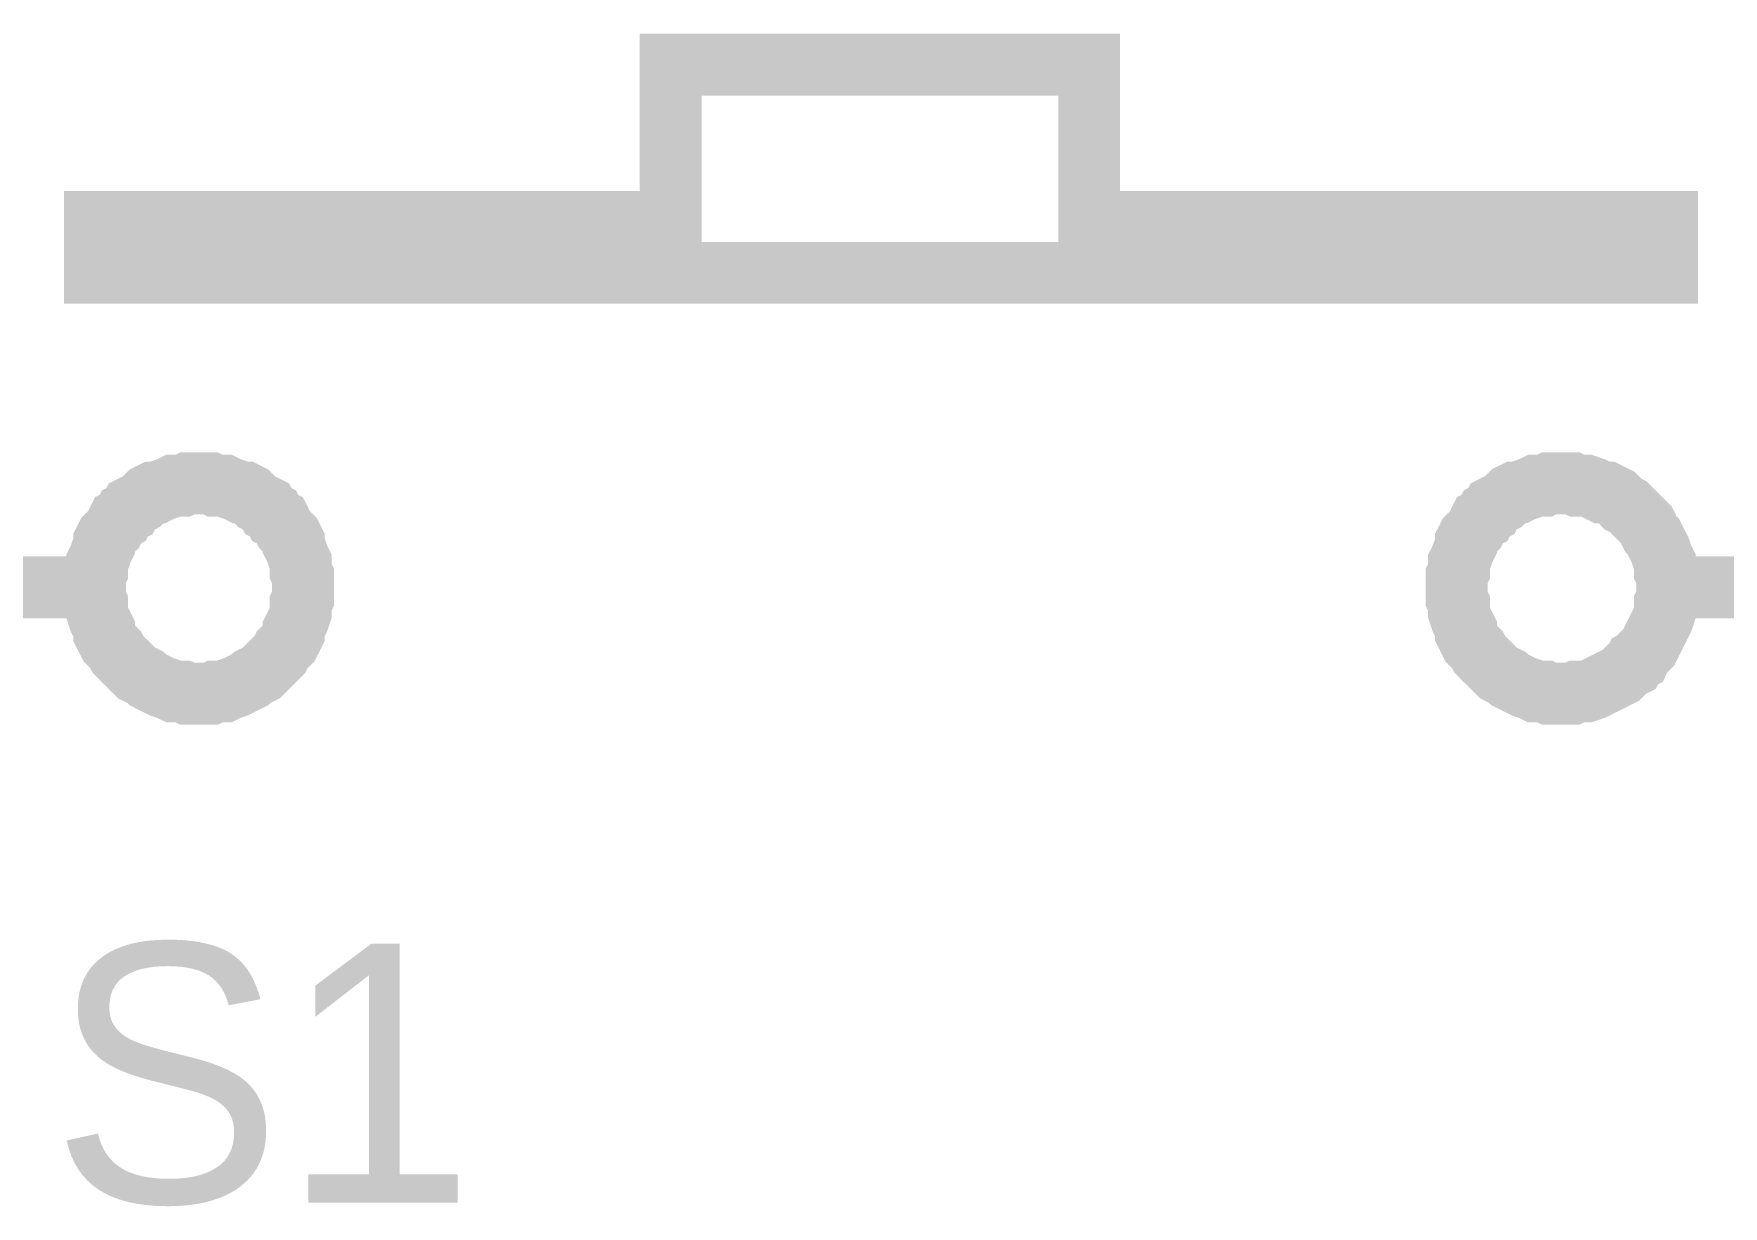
# Model space of a CAD drawing. Header units: inches. Extents: x 0 to 17, y 0 to 11.7.
# Drawn here: x 1.1397 to 1.4619, y 4.9319 to 5.1555 of the extents above; entities that cross this region are included whole.
import ezdxf

# ---------------------------------------------------------------- set-up
doc = ezdxf.new("R2010")
doc.units = ezdxf.units.IN
doc.header["$MEASUREMENT"] = 0
doc.layers.add('Sheet', color=255, linetype='Continuous')

msp = doc.modelspace()

# ---------------------------------------------------------------- linework, layer by layer
at = {"layer": 'Sheet'}
for points in [[(1.15132, 5.11959, 0.0118, 0.0118, 0), (1.15132, 5.10989, 0.0118, 0.0118, 0), (1.45117, 5.10989, 0.0118, 0.0118, 0), (1.45117, 5.11959, 0.0118, 0.0118, 0), (1.34093, 5.11959, 0.0118, 0.0118, 0), (1.34093, 5.14958, 0.0118, 0.0118, 0), (1.26112, 5.14958, 0.0118, 0.0118, 0), (1.26112, 5.11959, 0.0118, 0.0118, 0), (1.15132, 5.11959, 0.0118, 0.0118, 0)], [(1.15132, 5.11959, 0.0039, 0.0039, 0), (1.15132, 5.10989, 0.0039, 0.0039, 0), (1.45117, 5.10989, 0.0039, 0.0039, 0), (1.45117, 5.11959, 0.0039, 0.0039, 0), (1.34093, 5.11959, 0.0039, 0.0039, 0), (1.34093, 5.14958, 0.0039, 0.0039, 0), (1.26112, 5.14958, 0.0039, 0.0039, 0), (1.26112, 5.11959, 0.0039, 0.0039, 0), (1.15132, 5.11959, 0.0039, 0.0039, 0)]]:
    msp.add_lwpolyline(points, format="xyseb", close=True, dxfattribs=at)
for points in [[(1.15132, 5.04991, 0.0118, 0.0118, 0), (1.15132, 5.05079, 0.0118, 0.0118, 0), (1.15132, 5.05211, 0.0118, 0.0118, 0), (1.15176, 5.05299, 0.0118, 0.0118, 0), (1.15176, 5.05388, 0.0118, 0.0118, 0), (1.15176, 5.05476, 0.0118, 0.0118, 0), (1.1522, 5.05564, 0.0118, 0.0118, 0), (1.15265, 5.05696, 0.0118, 0.0118, 0), (1.15309, 5.05785, 0.0118, 0.0118, 0), (1.15309, 5.05873, 0.0118, 0.0118, 0), (1.15353, 5.05961, 0.0118, 0.0118, 0), (1.15397, 5.06005, 0.0118, 0.0118, 0), (1.15485, 5.06093, 0.0118, 0.0118, 0), (1.15529, 5.06182, 0.0118, 0.0118, 0), (1.15573, 5.0627, 0.0118, 0.0118, 0), (1.15661, 5.06314, 0.0118, 0.0118, 0), (1.15706, 5.06402, 0.0118, 0.0118, 0), (1.15794, 5.06446, 0.0118, 0.0118, 0), (1.15838, 5.06534, 0.0118, 0.0118, 0), (1.15926, 5.06578, 0.0118, 0.0118, 0), (1.16014, 5.06623, 0.0118, 0.0118, 0), (1.16102, 5.06711, 0.0118, 0.0118, 0), (1.16146, 5.06755, 0.0118, 0.0118, 0), (1.16235, 5.06799, 0.0118, 0.0118, 0), (1.16323, 5.06799, 0.0118, 0.0118, 0), (1.16411, 5.06843, 0.0118, 0.0118, 0), (1.16543, 5.06887, 0.0118, 0.0118, 0), (1.16632, 5.06931, 0.0118, 0.0118, 0), (1.1672, 5.06931, 0.0118, 0.0118, 0), (1.16808, 5.06931, 0.0118, 0.0118, 0), (1.16896, 5.06975, 0.0118, 0.0118, 0), (1.17028, 5.06975, 0.0118, 0.0118, 0), (1.17117, 5.06975, 0.0118, 0.0118, 0)], [(1.17117, 5.06975, 0.0118, 0.0118, 0), (1.17028, 5.06975, 0.0118, 0.0118, 0), (1.16896, 5.06975, 0.0118, 0.0118, 0), (1.16808, 5.06931, 0.0118, 0.0118, 0), (1.1672, 5.06931, 0.0118, 0.0118, 0), (1.16632, 5.06931, 0.0118, 0.0118, 0), (1.16543, 5.06887, 0.0118, 0.0118, 0), (1.16411, 5.06843, 0.0118, 0.0118, 0), (1.16323, 5.06799, 0.0118, 0.0118, 0), (1.16235, 5.06799, 0.0118, 0.0118, 0), (1.16146, 5.06755, 0.0118, 0.0118, 0), (1.16102, 5.06711, 0.0118, 0.0118, 0), (1.16014, 5.06623, 0.0118, 0.0118, 0), (1.15926, 5.06578, 0.0118, 0.0118, 0), (1.15838, 5.06534, 0.0118, 0.0118, 0), (1.15794, 5.06446, 0.0118, 0.0118, 0), (1.15706, 5.06402, 0.0118, 0.0118, 0), (1.15661, 5.06314, 0.0118, 0.0118, 0), (1.15573, 5.0627, 0.0118, 0.0118, 0), (1.15529, 5.06182, 0.0118, 0.0118, 0), (1.15485, 5.06093, 0.0118, 0.0118, 0), (1.15397, 5.06005, 0.0118, 0.0118, 0), (1.15353, 5.05961, 0.0118, 0.0118, 0), (1.15309, 5.05873, 0.0118, 0.0118, 0), (1.15309, 5.05785, 0.0118, 0.0118, 0), (1.15265, 5.05696, 0.0118, 0.0118, 0), (1.1522, 5.05564, 0.0118, 0.0118, 0), (1.15176, 5.05476, 0.0118, 0.0118, 0), (1.15176, 5.05388, 0.0118, 0.0118, 0), (1.15176, 5.05299, 0.0118, 0.0118, 0), (1.15132, 5.05211, 0.0118, 0.0118, 0), (1.15132, 5.05079, 0.0118, 0.0118, 0), (1.15132, 5.04991, 0.0118, 0.0118, 0)], [(1.17117, 5.06975, 0.0118, 0.0118, 0), (1.17117, 5.06975, 0.0118, 0.0118, 0)], [(1.17117, 5.06975, 0.0118, 0.0118, 0), (1.17205, 5.06975, 0.0118, 0.0118, 0), (1.17337, 5.06975, 0.0118, 0.0118, 0), (1.17425, 5.06931, 0.0118, 0.0118, 0), (1.17513, 5.06931, 0.0118, 0.0118, 0), (1.17602, 5.06931, 0.0118, 0.0118, 0), (1.1769, 5.06887, 0.0118, 0.0118, 0), (1.17822, 5.06843, 0.0118, 0.0118, 0), (1.1791, 5.06799, 0.0118, 0.0118, 0), (1.17998, 5.06799, 0.0118, 0.0118, 0), (1.18087, 5.06755, 0.0118, 0.0118, 0), (1.18131, 5.06711, 0.0118, 0.0118, 0), (1.18219, 5.06623, 0.0118, 0.0118, 0), (1.18307, 5.06578, 0.0118, 0.0118, 0), (1.18395, 5.06534, 0.0118, 0.0118, 0), (1.18439, 5.06446, 0.0118, 0.0118, 0), (1.18528, 5.06402, 0.0118, 0.0118, 0), (1.18572, 5.06314, 0.0118, 0.0118, 0), (1.1866, 5.0627, 0.0118, 0.0118, 0), (1.18704, 5.06182, 0.0118, 0.0118, 0), (1.18748, 5.06093, 0.0118, 0.0118, 0), (1.18836, 5.06005, 0.0118, 0.0118, 0), (1.1888, 5.05961, 0.0118, 0.0118, 0), (1.18924, 5.05873, 0.0118, 0.0118, 0), (1.18924, 5.05785, 0.0118, 0.0118, 0), (1.18969, 5.05696, 0.0118, 0.0118, 0), (1.19013, 5.05564, 0.0118, 0.0118, 0), (1.19057, 5.05476, 0.0118, 0.0118, 0), (1.19057, 5.05388, 0.0118, 0.0118, 0), (1.19057, 5.05299, 0.0118, 0.0118, 0), (1.19101, 5.05211, 0.0118, 0.0118, 0), (1.19101, 5.05079, 0.0118, 0.0118, 0), (1.19101, 5.04991, 0.0118, 0.0118, 0)], [(1.19101, 5.04991, 0.0118, 0.0118, 0), (1.19101, 5.05079, 0.0118, 0.0118, 0), (1.19101, 5.05211, 0.0118, 0.0118, 0), (1.19057, 5.05299, 0.0118, 0.0118, 0), (1.19057, 5.05388, 0.0118, 0.0118, 0), (1.19057, 5.05476, 0.0118, 0.0118, 0), (1.19013, 5.05564, 0.0118, 0.0118, 0), (1.18969, 5.05696, 0.0118, 0.0118, 0), (1.18924, 5.05785, 0.0118, 0.0118, 0), (1.18924, 5.05873, 0.0118, 0.0118, 0), (1.1888, 5.05961, 0.0118, 0.0118, 0), (1.18836, 5.06005, 0.0118, 0.0118, 0), (1.18748, 5.06093, 0.0118, 0.0118, 0), (1.18704, 5.06182, 0.0118, 0.0118, 0), (1.1866, 5.0627, 0.0118, 0.0118, 0), (1.18572, 5.06314, 0.0118, 0.0118, 0), (1.18528, 5.06402, 0.0118, 0.0118, 0), (1.18439, 5.06446, 0.0118, 0.0118, 0), (1.18395, 5.06534, 0.0118, 0.0118, 0), (1.18307, 5.06578, 0.0118, 0.0118, 0), (1.18219, 5.06623, 0.0118, 0.0118, 0), (1.18131, 5.06711, 0.0118, 0.0118, 0), (1.18087, 5.06755, 0.0118, 0.0118, 0), (1.17998, 5.06799, 0.0118, 0.0118, 0), (1.1791, 5.06799, 0.0118, 0.0118, 0), (1.17822, 5.06843, 0.0118, 0.0118, 0), (1.1769, 5.06887, 0.0118, 0.0118, 0), (1.17602, 5.06931, 0.0118, 0.0118, 0), (1.17513, 5.06931, 0.0118, 0.0118, 0), (1.17425, 5.06931, 0.0118, 0.0118, 0), (1.17337, 5.06975, 0.0118, 0.0118, 0), (1.17205, 5.06975, 0.0118, 0.0118, 0), (1.17117, 5.06975, 0.0118, 0.0118, 0)], [(1.41104, 5.04991, 0.0118, 0.0118, 0), (1.41104, 5.05079, 0.0118, 0.0118, 0), (1.41104, 5.05211, 0.0118, 0.0118, 0), (1.41148, 5.05299, 0.0118, 0.0118, 0), (1.41148, 5.05388, 0.0118, 0.0118, 0), (1.41148, 5.05476, 0.0118, 0.0118, 0), (1.41192, 5.05564, 0.0118, 0.0118, 0), (1.41237, 5.05696, 0.0118, 0.0118, 0), (1.41281, 5.05785, 0.0118, 0.0118, 0), (1.41281, 5.05873, 0.0118, 0.0118, 0), (1.41325, 5.05961, 0.0118, 0.0118, 0), (1.41369, 5.06005, 0.0118, 0.0118, 0), (1.41457, 5.06093, 0.0118, 0.0118, 0), (1.41501, 5.06182, 0.0118, 0.0118, 0), (1.41545, 5.0627, 0.0118, 0.0118, 0), (1.41633, 5.06314, 0.0118, 0.0118, 0), (1.41678, 5.06402, 0.0118, 0.0118, 0), (1.41766, 5.06446, 0.0118, 0.0118, 0), (1.4181, 5.06534, 0.0118, 0.0118, 0), (1.41898, 5.06578, 0.0118, 0.0118, 0), (1.41986, 5.06623, 0.0118, 0.0118, 0), (1.42074, 5.06711, 0.0118, 0.0118, 0), (1.42118, 5.06755, 0.0118, 0.0118, 0), (1.42207, 5.06799, 0.0118, 0.0118, 0), (1.42295, 5.06799, 0.0118, 0.0118, 0), (1.42383, 5.06843, 0.0118, 0.0118, 0), (1.42515, 5.06887, 0.0118, 0.0118, 0), (1.42604, 5.06931, 0.0118, 0.0118, 0), (1.42692, 5.06931, 0.0118, 0.0118, 0), (1.4278, 5.06931, 0.0118, 0.0118, 0), (1.42868, 5.06975, 0.0118, 0.0118, 0), (1.43, 5.06975, 0.0118, 0.0118, 0), (1.43089, 5.06975, 0.0118, 0.0118, 0)], [(1.43089, 5.06975, 0.0118, 0.0118, 0), (1.43, 5.06975, 0.0118, 0.0118, 0), (1.42868, 5.06975, 0.0118, 0.0118, 0), (1.4278, 5.06931, 0.0118, 0.0118, 0), (1.42692, 5.06931, 0.0118, 0.0118, 0), (1.42604, 5.06931, 0.0118, 0.0118, 0), (1.42515, 5.06887, 0.0118, 0.0118, 0), (1.42383, 5.06843, 0.0118, 0.0118, 0), (1.42295, 5.06799, 0.0118, 0.0118, 0), (1.42207, 5.06799, 0.0118, 0.0118, 0), (1.42118, 5.06755, 0.0118, 0.0118, 0), (1.42074, 5.06711, 0.0118, 0.0118, 0), (1.41986, 5.06623, 0.0118, 0.0118, 0), (1.41898, 5.06578, 0.0118, 0.0118, 0), (1.4181, 5.06534, 0.0118, 0.0118, 0), (1.41766, 5.06446, 0.0118, 0.0118, 0), (1.41678, 5.06402, 0.0118, 0.0118, 0), (1.41633, 5.06314, 0.0118, 0.0118, 0), (1.41545, 5.0627, 0.0118, 0.0118, 0), (1.41501, 5.06182, 0.0118, 0.0118, 0), (1.41457, 5.06093, 0.0118, 0.0118, 0), (1.41369, 5.06005, 0.0118, 0.0118, 0), (1.41325, 5.05961, 0.0118, 0.0118, 0), (1.41281, 5.05873, 0.0118, 0.0118, 0), (1.41281, 5.05785, 0.0118, 0.0118, 0), (1.41237, 5.05696, 0.0118, 0.0118, 0), (1.41192, 5.05564, 0.0118, 0.0118, 0), (1.41148, 5.05476, 0.0118, 0.0118, 0), (1.41148, 5.05388, 0.0118, 0.0118, 0), (1.41148, 5.05299, 0.0118, 0.0118, 0), (1.41104, 5.05211, 0.0118, 0.0118, 0), (1.41104, 5.05079, 0.0118, 0.0118, 0), (1.41104, 5.04991, 0.0118, 0.0118, 0)], [(1.43089, 5.06975, 0.0118, 0.0118, 0), (1.43089, 5.06975, 0.0118, 0.0118, 0)], [(1.43089, 5.06975, 0.0118, 0.0118, 0), (1.43177, 5.06975, 0.0118, 0.0118, 0), (1.43309, 5.06975, 0.0118, 0.0118, 0), (1.43397, 5.06931, 0.0118, 0.0118, 0), (1.43485, 5.06931, 0.0118, 0.0118, 0), (1.43574, 5.06931, 0.0118, 0.0118, 0), (1.43706, 5.06887, 0.0118, 0.0118, 0), (1.43794, 5.06843, 0.0118, 0.0118, 0), (1.43882, 5.06799, 0.0118, 0.0118, 0), (1.4397, 5.06799, 0.0118, 0.0118, 0), (1.44059, 5.06755, 0.0118, 0.0118, 0), (1.44147, 5.06711, 0.0118, 0.0118, 0), (1.44235, 5.06623, 0.0118, 0.0118, 0), (1.44279, 5.06578, 0.0118, 0.0118, 0), (1.44367, 5.06534, 0.0118, 0.0118, 0), (1.44456, 5.06446, 0.0118, 0.0118, 0), (1.445, 5.06402, 0.0118, 0.0118, 0), (1.44588, 5.06314, 0.0118, 0.0118, 0), (1.44632, 5.0627, 0.0118, 0.0118, 0), (1.4472, 5.06182, 0.0118, 0.0118, 0), (1.44764, 5.06093, 0.0118, 0.0118, 0), (1.44808, 5.06005, 0.0118, 0.0118, 0), (1.44852, 5.05961, 0.0118, 0.0118, 0), (1.44896, 5.05873, 0.0118, 0.0118, 0), (1.44941, 5.05785, 0.0118, 0.0118, 0), (1.44985, 5.05696, 0.0118, 0.0118, 0), (1.45029, 5.05564, 0.0118, 0.0118, 0), (1.45073, 5.05476, 0.0118, 0.0118, 0), (1.45073, 5.05388, 0.0118, 0.0118, 0), (1.45073, 5.05299, 0.0118, 0.0118, 0), (1.45117, 5.05211, 0.0118, 0.0118, 0), (1.45117, 5.05079, 0.0118, 0.0118, 0), (1.45117, 5.04991, 0.0118, 0.0118, 0)], [(1.45117, 5.04991, 0.0118, 0.0118, 0), (1.45117, 5.05079, 0.0118, 0.0118, 0), (1.45117, 5.05211, 0.0118, 0.0118, 0), (1.45073, 5.05299, 0.0118, 0.0118, 0), (1.45073, 5.05388, 0.0118, 0.0118, 0), (1.45073, 5.05476, 0.0118, 0.0118, 0), (1.45029, 5.05564, 0.0118, 0.0118, 0), (1.44985, 5.05696, 0.0118, 0.0118, 0), (1.44941, 5.05785, 0.0118, 0.0118, 0), (1.44896, 5.05873, 0.0118, 0.0118, 0), (1.44852, 5.05961, 0.0118, 0.0118, 0), (1.44808, 5.06005, 0.0118, 0.0118, 0), (1.44764, 5.06093, 0.0118, 0.0118, 0), (1.4472, 5.06182, 0.0118, 0.0118, 0), (1.44632, 5.0627, 0.0118, 0.0118, 0), (1.44588, 5.06314, 0.0118, 0.0118, 0), (1.445, 5.06402, 0.0118, 0.0118, 0), (1.44456, 5.06446, 0.0118, 0.0118, 0), (1.44367, 5.06534, 0.0118, 0.0118, 0), (1.44279, 5.06578, 0.0118, 0.0118, 0), (1.44235, 5.06623, 0.0118, 0.0118, 0), (1.44147, 5.06711, 0.0118, 0.0118, 0), (1.44059, 5.06755, 0.0118, 0.0118, 0), (1.4397, 5.06799, 0.0118, 0.0118, 0), (1.43882, 5.06799, 0.0118, 0.0118, 0), (1.43794, 5.06843, 0.0118, 0.0118, 0), (1.43706, 5.06887, 0.0118, 0.0118, 0), (1.43574, 5.06931, 0.0118, 0.0118, 0), (1.43485, 5.06931, 0.0118, 0.0118, 0), (1.43397, 5.06931, 0.0118, 0.0118, 0), (1.43309, 5.06975, 0.0118, 0.0118, 0), (1.43177, 5.06975, 0.0118, 0.0118, 0), (1.43089, 5.06975, 0.0118, 0.0118, 0)], [(1.15132, 5.04991, 0.0118, 0.0118, 0), (0.95113, 5.04991, 0.0118, 0.0118, 0)], [(1.17117, 5.02962, 0.0118, 0.0118, 0), (1.17028, 5.02962, 0.0118, 0.0118, 0), (1.16896, 5.02962, 0.0118, 0.0118, 0), (1.16808, 5.03006, 0.0118, 0.0118, 0), (1.1672, 5.03006, 0.0118, 0.0118, 0), (1.16632, 5.03006, 0.0118, 0.0118, 0), (1.16543, 5.0305, 0.0118, 0.0118, 0), (1.16411, 5.03094, 0.0118, 0.0118, 0), (1.16323, 5.03138, 0.0118, 0.0118, 0), (1.16235, 5.03182, 0.0118, 0.0118, 0), (1.16146, 5.03227, 0.0118, 0.0118, 0), (1.16102, 5.03271, 0.0118, 0.0118, 0), (1.16014, 5.03315, 0.0118, 0.0118, 0), (1.15926, 5.03359, 0.0118, 0.0118, 0), (1.15838, 5.03447, 0.0118, 0.0118, 0), (1.15794, 5.03491, 0.0118, 0.0118, 0), (1.15706, 5.03579, 0.0118, 0.0118, 0), (1.15661, 5.03623, 0.0118, 0.0118, 0), (1.15573, 5.03712, 0.0118, 0.0118, 0), (1.15529, 5.038, 0.0118, 0.0118, 0), (1.15485, 5.03844, 0.0118, 0.0118, 0), (1.15397, 5.03932, 0.0118, 0.0118, 0), (1.15353, 5.0402, 0.0118, 0.0118, 0), (1.15309, 5.04109, 0.0118, 0.0118, 0), (1.15309, 5.04197, 0.0118, 0.0118, 0), (1.15265, 5.04285, 0.0118, 0.0118, 0), (1.1522, 5.04373, 0.0118, 0.0118, 0), (1.15176, 5.04506, 0.0118, 0.0118, 0), (1.15176, 5.04594, 0.0118, 0.0118, 0), (1.15176, 5.04682, 0.0118, 0.0118, 0), (1.15132, 5.0477, 0.0118, 0.0118, 0), (1.15132, 5.04903, 0.0118, 0.0118, 0), (1.15132, 5.04991, 0.0118, 0.0118, 0)], [(1.15132, 5.04991, 0.0118, 0.0118, 0), (1.15132, 5.04991, 0.0118, 0.0118, 0)], [(1.15132, 5.04991, 0.0118, 0.0118, 0), (1.15132, 5.04903, 0.0118, 0.0118, 0), (1.15132, 5.0477, 0.0118, 0.0118, 0), (1.15176, 5.04682, 0.0118, 0.0118, 0), (1.15176, 5.04594, 0.0118, 0.0118, 0), (1.15176, 5.04506, 0.0118, 0.0118, 0), (1.1522, 5.04373, 0.0118, 0.0118, 0), (1.15265, 5.04285, 0.0118, 0.0118, 0), (1.15309, 5.04197, 0.0118, 0.0118, 0), (1.15309, 5.04109, 0.0118, 0.0118, 0), (1.15353, 5.0402, 0.0118, 0.0118, 0), (1.15397, 5.03932, 0.0118, 0.0118, 0), (1.15485, 5.03844, 0.0118, 0.0118, 0), (1.15529, 5.038, 0.0118, 0.0118, 0), (1.15573, 5.03712, 0.0118, 0.0118, 0), (1.15661, 5.03623, 0.0118, 0.0118, 0), (1.15706, 5.03579, 0.0118, 0.0118, 0), (1.15794, 5.03491, 0.0118, 0.0118, 0), (1.15838, 5.03447, 0.0118, 0.0118, 0), (1.15926, 5.03359, 0.0118, 0.0118, 0), (1.16014, 5.03315, 0.0118, 0.0118, 0), (1.16102, 5.03271, 0.0118, 0.0118, 0), (1.16146, 5.03227, 0.0118, 0.0118, 0), (1.16235, 5.03182, 0.0118, 0.0118, 0), (1.16323, 5.03138, 0.0118, 0.0118, 0), (1.16411, 5.03094, 0.0118, 0.0118, 0), (1.16543, 5.0305, 0.0118, 0.0118, 0), (1.16632, 5.03006, 0.0118, 0.0118, 0), (1.1672, 5.03006, 0.0118, 0.0118, 0), (1.16808, 5.03006, 0.0118, 0.0118, 0), (1.16896, 5.02962, 0.0118, 0.0118, 0), (1.17028, 5.02962, 0.0118, 0.0118, 0), (1.17117, 5.02962, 0.0118, 0.0118, 0)], [(1.19101, 5.04991, 0.0118, 0.0118, 0), (1.19101, 5.04903, 0.0118, 0.0118, 0), (1.19101, 5.0477, 0.0118, 0.0118, 0), (1.19057, 5.04682, 0.0118, 0.0118, 0), (1.19057, 5.04594, 0.0118, 0.0118, 0), (1.19057, 5.04506, 0.0118, 0.0118, 0), (1.19013, 5.04373, 0.0118, 0.0118, 0), (1.18969, 5.04285, 0.0118, 0.0118, 0), (1.18924, 5.04197, 0.0118, 0.0118, 0), (1.18924, 5.04109, 0.0118, 0.0118, 0), (1.1888, 5.0402, 0.0118, 0.0118, 0), (1.18836, 5.03932, 0.0118, 0.0118, 0), (1.18748, 5.03844, 0.0118, 0.0118, 0), (1.18704, 5.038, 0.0118, 0.0118, 0), (1.1866, 5.03712, 0.0118, 0.0118, 0), (1.18572, 5.03623, 0.0118, 0.0118, 0), (1.18528, 5.03579, 0.0118, 0.0118, 0), (1.18439, 5.03491, 0.0118, 0.0118, 0), (1.18395, 5.03447, 0.0118, 0.0118, 0), (1.18307, 5.03359, 0.0118, 0.0118, 0), (1.18219, 5.03315, 0.0118, 0.0118, 0), (1.18131, 5.03271, 0.0118, 0.0118, 0), (1.18087, 5.03227, 0.0118, 0.0118, 0), (1.17998, 5.03182, 0.0118, 0.0118, 0), (1.1791, 5.03138, 0.0118, 0.0118, 0), (1.17822, 5.03094, 0.0118, 0.0118, 0), (1.1769, 5.0305, 0.0118, 0.0118, 0), (1.17602, 5.03006, 0.0118, 0.0118, 0), (1.17513, 5.03006, 0.0118, 0.0118, 0), (1.17425, 5.03006, 0.0118, 0.0118, 0), (1.17337, 5.02962, 0.0118, 0.0118, 0), (1.17205, 5.02962, 0.0118, 0.0118, 0), (1.17117, 5.02962, 0.0118, 0.0118, 0)], [(1.17117, 5.02962, 0.0118, 0.0118, 0), (1.17205, 5.02962, 0.0118, 0.0118, 0), (1.17337, 5.02962, 0.0118, 0.0118, 0), (1.17425, 5.03006, 0.0118, 0.0118, 0), (1.17513, 5.03006, 0.0118, 0.0118, 0), (1.17602, 5.03006, 0.0118, 0.0118, 0), (1.1769, 5.0305, 0.0118, 0.0118, 0), (1.17822, 5.03094, 0.0118, 0.0118, 0), (1.1791, 5.03138, 0.0118, 0.0118, 0), (1.17998, 5.03182, 0.0118, 0.0118, 0), (1.18087, 5.03227, 0.0118, 0.0118, 0), (1.18131, 5.03271, 0.0118, 0.0118, 0), (1.18219, 5.03315, 0.0118, 0.0118, 0), (1.18307, 5.03359, 0.0118, 0.0118, 0), (1.18395, 5.03447, 0.0118, 0.0118, 0), (1.18439, 5.03491, 0.0118, 0.0118, 0), (1.18528, 5.03579, 0.0118, 0.0118, 0), (1.18572, 5.03623, 0.0118, 0.0118, 0), (1.1866, 5.03712, 0.0118, 0.0118, 0), (1.18704, 5.038, 0.0118, 0.0118, 0), (1.18748, 5.03844, 0.0118, 0.0118, 0), (1.18836, 5.03932, 0.0118, 0.0118, 0), (1.1888, 5.0402, 0.0118, 0.0118, 0), (1.18924, 5.04109, 0.0118, 0.0118, 0), (1.18924, 5.04197, 0.0118, 0.0118, 0), (1.18969, 5.04285, 0.0118, 0.0118, 0), (1.19013, 5.04373, 0.0118, 0.0118, 0), (1.19057, 5.04506, 0.0118, 0.0118, 0), (1.19057, 5.04594, 0.0118, 0.0118, 0), (1.19057, 5.04682, 0.0118, 0.0118, 0), (1.19101, 5.0477, 0.0118, 0.0118, 0), (1.19101, 5.04903, 0.0118, 0.0118, 0), (1.19101, 5.04991, 0.0118, 0.0118, 0)], [(1.19101, 5.04991, 0.0118, 0.0118, 0), (1.19101, 5.04991, 0.0118, 0.0118, 0), (1.19101, 5.04991, 0.0118, 0.0118, 0), (1.19101, 5.04991, 0.0118, 0.0118, 0), (1.19101, 5.04991, 0.0118, 0.0118, 0), (1.19101, 5.04991, 0.0118, 0.0118, 0), (1.19101, 5.04991, 0.0118, 0.0118, 0), (1.19101, 5.04991, 0.0118, 0.0118, 0), (1.19101, 5.04991, 0.0118, 0.0118, 0), (1.19101, 5.04991, 0.0118, 0.0118, 0), (1.19101, 5.04991, 0.0118, 0.0118, 0), (1.19101, 5.04991, 0.0118, 0.0118, 0), (1.19101, 5.04991, 0.0118, 0.0118, 0), (1.19101, 5.04991, 0.0118, 0.0118, 0), (1.19101, 5.04991, 0.0118, 0.0118, 0), (1.19101, 5.04991, 0.0118, 0.0118, 0), (1.19101, 5.04991, 0.0118, 0.0118, 0), (1.19101, 5.04991, 0.0118, 0.0118, 0), (1.19101, 5.04991, 0.0118, 0.0118, 0), (1.19101, 5.04991, 0.0118, 0.0118, 0), (1.19101, 5.04991, 0.0118, 0.0118, 0), (1.19101, 5.04991, 0.0118, 0.0118, 0), (1.19101, 5.04991, 0.0118, 0.0118, 0), (1.19101, 5.04991, 0.0118, 0.0118, 0), (1.19101, 5.04991, 0.0118, 0.0118, 0), (1.19101, 5.04991, 0.0118, 0.0118, 0), (1.19101, 5.04991, 0.0118, 0.0118, 0), (1.19101, 5.04991, 0.0118, 0.0118, 0), (1.19101, 5.04991, 0.0118, 0.0118, 0), (1.19101, 5.04991, 0.0118, 0.0118, 0), (1.19101, 5.04991, 0.0118, 0.0118, 0), (1.19101, 5.04991, 0.0118, 0.0118, 0), (1.19101, 5.04991, 0.0118, 0.0118, 0)], [(1.19101, 5.04991, 0.0118, 0.0118, 0), (1.19101, 5.04991, 0.0118, 0.0118, 0)], [(1.43089, 5.02962, 0.0118, 0.0118, 0), (1.43, 5.02962, 0.0118, 0.0118, 0), (1.42868, 5.02962, 0.0118, 0.0118, 0), (1.4278, 5.03006, 0.0118, 0.0118, 0), (1.42692, 5.03006, 0.0118, 0.0118, 0), (1.42604, 5.03006, 0.0118, 0.0118, 0), (1.42515, 5.0305, 0.0118, 0.0118, 0), (1.42383, 5.03094, 0.0118, 0.0118, 0), (1.42295, 5.03138, 0.0118, 0.0118, 0), (1.42207, 5.03182, 0.0118, 0.0118, 0), (1.42118, 5.03227, 0.0118, 0.0118, 0), (1.42074, 5.03271, 0.0118, 0.0118, 0), (1.41986, 5.03315, 0.0118, 0.0118, 0), (1.41898, 5.03359, 0.0118, 0.0118, 0), (1.4181, 5.03447, 0.0118, 0.0118, 0), (1.41766, 5.03491, 0.0118, 0.0118, 0), (1.41678, 5.03579, 0.0118, 0.0118, 0), (1.41633, 5.03623, 0.0118, 0.0118, 0), (1.41545, 5.03712, 0.0118, 0.0118, 0), (1.41501, 5.038, 0.0118, 0.0118, 0), (1.41457, 5.03844, 0.0118, 0.0118, 0), (1.41369, 5.03932, 0.0118, 0.0118, 0), (1.41325, 5.0402, 0.0118, 0.0118, 0), (1.41281, 5.04109, 0.0118, 0.0118, 0), (1.41281, 5.04197, 0.0118, 0.0118, 0), (1.41237, 5.04285, 0.0118, 0.0118, 0), (1.41192, 5.04373, 0.0118, 0.0118, 0), (1.41148, 5.04506, 0.0118, 0.0118, 0), (1.41148, 5.04594, 0.0118, 0.0118, 0), (1.41148, 5.04682, 0.0118, 0.0118, 0), (1.41104, 5.0477, 0.0118, 0.0118, 0), (1.41104, 5.04903, 0.0118, 0.0118, 0), (1.41104, 5.04991, 0.0118, 0.0118, 0)], [(1.41104, 5.04991, 0.0118, 0.0118, 0), (1.41104, 5.04991, 0.0118, 0.0118, 0)], [(1.41104, 5.04991, 0.0118, 0.0118, 0), (1.41104, 5.04903, 0.0118, 0.0118, 0), (1.41104, 5.0477, 0.0118, 0.0118, 0), (1.41148, 5.04682, 0.0118, 0.0118, 0), (1.41148, 5.04594, 0.0118, 0.0118, 0), (1.41148, 5.04506, 0.0118, 0.0118, 0), (1.41192, 5.04373, 0.0118, 0.0118, 0), (1.41237, 5.04285, 0.0118, 0.0118, 0), (1.41281, 5.04197, 0.0118, 0.0118, 0), (1.41281, 5.04109, 0.0118, 0.0118, 0), (1.41325, 5.0402, 0.0118, 0.0118, 0), (1.41369, 5.03932, 0.0118, 0.0118, 0), (1.41457, 5.03844, 0.0118, 0.0118, 0), (1.41501, 5.038, 0.0118, 0.0118, 0), (1.41545, 5.03712, 0.0118, 0.0118, 0), (1.41633, 5.03623, 0.0118, 0.0118, 0), (1.41678, 5.03579, 0.0118, 0.0118, 0), (1.41766, 5.03491, 0.0118, 0.0118, 0), (1.4181, 5.03447, 0.0118, 0.0118, 0), (1.41898, 5.03359, 0.0118, 0.0118, 0), (1.41986, 5.03315, 0.0118, 0.0118, 0), (1.42074, 5.03271, 0.0118, 0.0118, 0), (1.42118, 5.03227, 0.0118, 0.0118, 0), (1.42207, 5.03182, 0.0118, 0.0118, 0), (1.42295, 5.03138, 0.0118, 0.0118, 0), (1.42383, 5.03094, 0.0118, 0.0118, 0), (1.42515, 5.0305, 0.0118, 0.0118, 0), (1.42604, 5.03006, 0.0118, 0.0118, 0), (1.42692, 5.03006, 0.0118, 0.0118, 0), (1.4278, 5.03006, 0.0118, 0.0118, 0), (1.42868, 5.02962, 0.0118, 0.0118, 0), (1.43, 5.02962, 0.0118, 0.0118, 0), (1.43089, 5.02962, 0.0118, 0.0118, 0)], [(1.45117, 5.04991, 0.0118, 0.0118, 0), (1.45117, 5.04903, 0.0118, 0.0118, 0), (1.45117, 5.0477, 0.0118, 0.0118, 0), (1.45073, 5.04682, 0.0118, 0.0118, 0), (1.45073, 5.04594, 0.0118, 0.0118, 0), (1.45073, 5.04506, 0.0118, 0.0118, 0), (1.45029, 5.04373, 0.0118, 0.0118, 0), (1.44985, 5.04285, 0.0118, 0.0118, 0), (1.44941, 5.04197, 0.0118, 0.0118, 0), (1.44896, 5.04109, 0.0118, 0.0118, 0), (1.44852, 5.0402, 0.0118, 0.0118, 0), (1.44808, 5.03932, 0.0118, 0.0118, 0), (1.44764, 5.03844, 0.0118, 0.0118, 0), (1.4472, 5.038, 0.0118, 0.0118, 0), (1.44632, 5.03712, 0.0118, 0.0118, 0), (1.44588, 5.03623, 0.0118, 0.0118, 0), (1.445, 5.03579, 0.0118, 0.0118, 0), (1.44456, 5.03491, 0.0118, 0.0118, 0), (1.44367, 5.03447, 0.0118, 0.0118, 0), (1.44279, 5.03359, 0.0118, 0.0118, 0), (1.44235, 5.03315, 0.0118, 0.0118, 0), (1.44147, 5.03271, 0.0118, 0.0118, 0), (1.44059, 5.03227, 0.0118, 0.0118, 0), (1.4397, 5.03182, 0.0118, 0.0118, 0), (1.43882, 5.03138, 0.0118, 0.0118, 0), (1.43794, 5.03094, 0.0118, 0.0118, 0), (1.43706, 5.0305, 0.0118, 0.0118, 0), (1.43574, 5.03006, 0.0118, 0.0118, 0), (1.43485, 5.03006, 0.0118, 0.0118, 0), (1.43397, 5.03006, 0.0118, 0.0118, 0), (1.43309, 5.02962, 0.0118, 0.0118, 0), (1.43177, 5.02962, 0.0118, 0.0118, 0), (1.43089, 5.02962, 0.0118, 0.0118, 0)], [(1.43089, 5.02962, 0.0118, 0.0118, 0), (1.43177, 5.02962, 0.0118, 0.0118, 0), (1.43309, 5.02962, 0.0118, 0.0118, 0), (1.43397, 5.03006, 0.0118, 0.0118, 0), (1.43485, 5.03006, 0.0118, 0.0118, 0), (1.43574, 5.03006, 0.0118, 0.0118, 0), (1.43706, 5.0305, 0.0118, 0.0118, 0), (1.43794, 5.03094, 0.0118, 0.0118, 0), (1.43882, 5.03138, 0.0118, 0.0118, 0), (1.4397, 5.03182, 0.0118, 0.0118, 0), (1.44059, 5.03227, 0.0118, 0.0118, 0), (1.44147, 5.03271, 0.0118, 0.0118, 0), (1.44235, 5.03315, 0.0118, 0.0118, 0), (1.44279, 5.03359, 0.0118, 0.0118, 0), (1.44367, 5.03447, 0.0118, 0.0118, 0), (1.44456, 5.03491, 0.0118, 0.0118, 0), (1.445, 5.03579, 0.0118, 0.0118, 0), (1.44588, 5.03623, 0.0118, 0.0118, 0), (1.44632, 5.03712, 0.0118, 0.0118, 0), (1.4472, 5.038, 0.0118, 0.0118, 0), (1.44764, 5.03844, 0.0118, 0.0118, 0), (1.44808, 5.03932, 0.0118, 0.0118, 0), (1.44852, 5.0402, 0.0118, 0.0118, 0), (1.44896, 5.04109, 0.0118, 0.0118, 0), (1.44941, 5.04197, 0.0118, 0.0118, 0), (1.44985, 5.04285, 0.0118, 0.0118, 0), (1.45029, 5.04373, 0.0118, 0.0118, 0), (1.45073, 5.04506, 0.0118, 0.0118, 0), (1.45073, 5.04594, 0.0118, 0.0118, 0), (1.45073, 5.04682, 0.0118, 0.0118, 0), (1.45117, 5.0477, 0.0118, 0.0118, 0), (1.45117, 5.04903, 0.0118, 0.0118, 0), (1.45117, 5.04991, 0.0118, 0.0118, 0)], [(1.45117, 5.04991, 0.0118, 0.0118, 0), (1.65092, 5.04991, 0.0118, 0.0118, 0)], [(1.45117, 5.04991, 0.0118, 0.0118, 0), (1.45117, 5.04991, 0.0118, 0.0118, 0), (1.45117, 5.04991, 0.0118, 0.0118, 0), (1.45117, 5.04991, 0.0118, 0.0118, 0), (1.45117, 5.04991, 0.0118, 0.0118, 0), (1.45117, 5.04991, 0.0118, 0.0118, 0), (1.45117, 5.04991, 0.0118, 0.0118, 0), (1.45117, 5.04991, 0.0118, 0.0118, 0), (1.45117, 5.04991, 0.0118, 0.0118, 0), (1.45117, 5.04991, 0.0118, 0.0118, 0), (1.45117, 5.04991, 0.0118, 0.0118, 0), (1.45117, 5.04991, 0.0118, 0.0118, 0), (1.45117, 5.04991, 0.0118, 0.0118, 0), (1.45117, 5.04991, 0.0118, 0.0118, 0), (1.45117, 5.04991, 0.0118, 0.0118, 0), (1.45117, 5.04991, 0.0118, 0.0118, 0), (1.45117, 5.04991, 0.0118, 0.0118, 0), (1.45117, 5.04991, 0.0118, 0.0118, 0), (1.45117, 5.04991, 0.0118, 0.0118, 0), (1.45117, 5.04991, 0.0118, 0.0118, 0), (1.45117, 5.04991, 0.0118, 0.0118, 0), (1.45117, 5.04991, 0.0118, 0.0118, 0), (1.45117, 5.04991, 0.0118, 0.0118, 0), (1.45117, 5.04991, 0.0118, 0.0118, 0), (1.45117, 5.04991, 0.0118, 0.0118, 0), (1.45117, 5.04991, 0.0118, 0.0118, 0), (1.45117, 5.04991, 0.0118, 0.0118, 0), (1.45117, 5.04991, 0.0118, 0.0118, 0), (1.45117, 5.04991, 0.0118, 0.0118, 0), (1.45117, 5.04991, 0.0118, 0.0118, 0), (1.45117, 5.04991, 0.0118, 0.0118, 0), (1.45117, 5.04991, 0.0118, 0.0118, 0), (1.45117, 5.04991, 0.0118, 0.0118, 0)], [(1.45117, 5.04991, 0.0118, 0.0118, 0), (1.45117, 5.04991, 0.0118, 0.0118, 0)]]:
    msp.add_lwpolyline(points, format="xyseb", dxfattribs=at)

# ---------------------------------------------------------------- texts
msp.add_text('S1', height=0.049396, dxfattribs=at).set_placement((1.14294, 4.93259))

doc.saveas('drawing.dxf')
